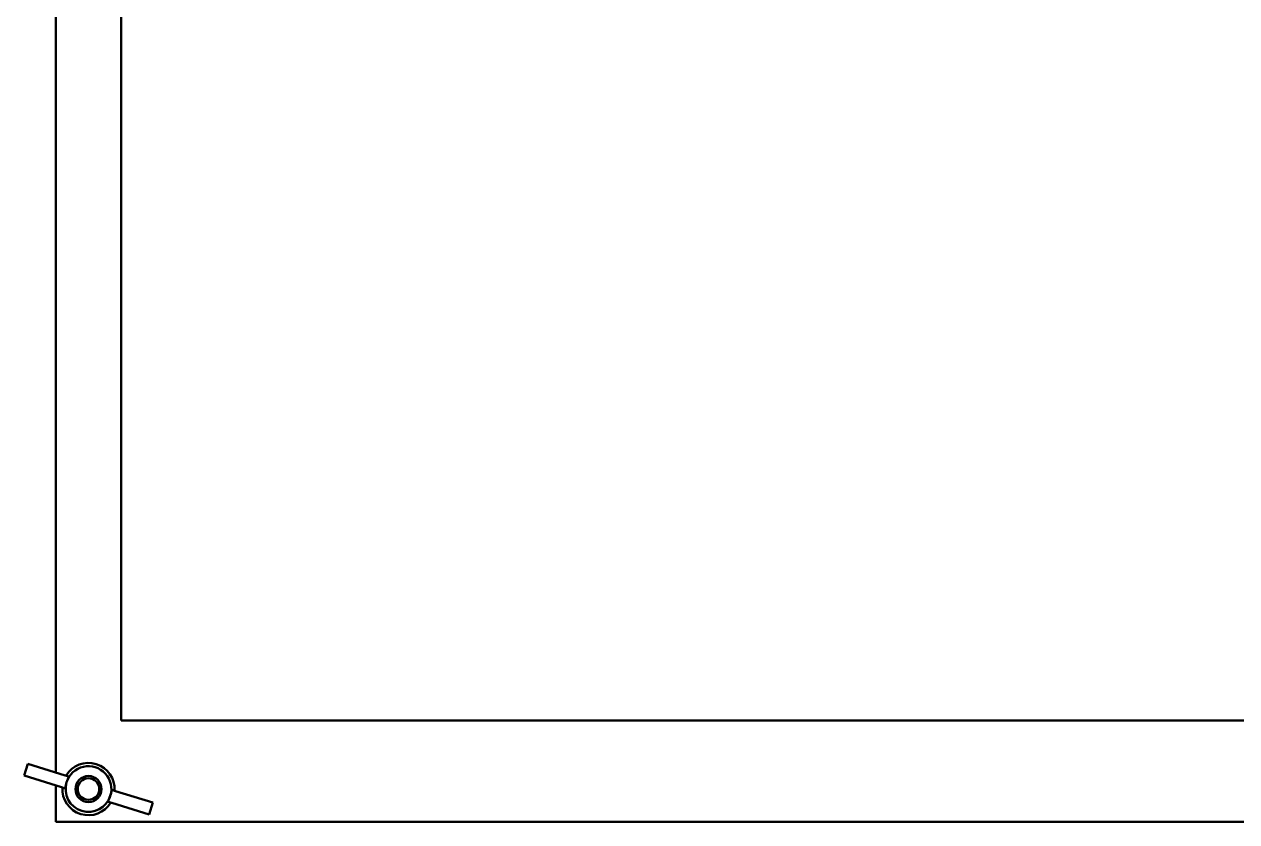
# Model space of a CAD drawing. Header units: millimetres. Extents: x -1328 to 2520, y -765 to 1782.
# Drawn here: x 493.4 to 678.9, y 357.1 to 479.1 of the extents above; entities that cross this region are included whole.
import ezdxf

# ---------------------------------------------------------------- set-up
doc = ezdxf.new("R2010")
doc.units = ezdxf.units.MM
doc.header["$LTSCALE"] = 6
doc.layers.add('Visible (ISO)', color=7, linetype='Continuous', lineweight=50)

msp = doc.modelspace()

# ---------------------------------------------------------------- linework, layer by layer
at = {"layer": 'Visible (ISO)'}
for p, q in [((498.18, 607.64), (498.18, 364.61)), ((508.18, 607.64), (508.18, 372.57)), ((508.18, 372.57), (718.18, 372.57)), ((493.91, 365.94), (493.35, 364.12)), ((493.91, 365.94), (499.61, 364.17)), ((499.05, 362.36), (493.35, 364.12)), ((500.2, 363.99), (499.61, 364.17)), ((498.18, 362.62), (498.18, 357.07)), ((499.05, 362.36), (499.63, 362.17)), ((506.73, 361.96), (507.32, 361.77)), ((506.76, 359.96), (506.17, 360.14)), ((506.76, 359.96), (512.45, 358.19)), ((513.01, 360.01), (507.32, 361.77)), ((512.45, 358.19), (513.01, 360.01)), ((498.18, 357.07), (728.18, 357.07))]:
    msp.add_line(p, q, dxfattribs=at)
for radius in [2, 1.65]:
    msp.add_circle((503.18, 362.07), radius, dxfattribs=at)
for radius, start, end in [(4, 356.4833, 149.0052), (3.5, 342.7442, 162.7442), (4, 176.4833, 329.0052), (3.5, 162.7442, 342.7442)]:
    msp.add_arc((503.18, 362.07), radius, start, end, dxfattribs=at)
for centre, start_param, end_param in [((510.35, 359.84), 3.023313, 3.141593), ((510.35, 359.84), 3.141593, 3.259872), ((496.01, 364.29), 0, 0.118279), ((496.01, 364.29), 6.164906, 6.283185)]:
    msp.add_ellipse(centre, major_axis=(10.51, -3.27), ratio=0.731283, start_param=start_param, end_param=end_param, dxfattribs=at)

doc.saveas('drawing.dxf')
